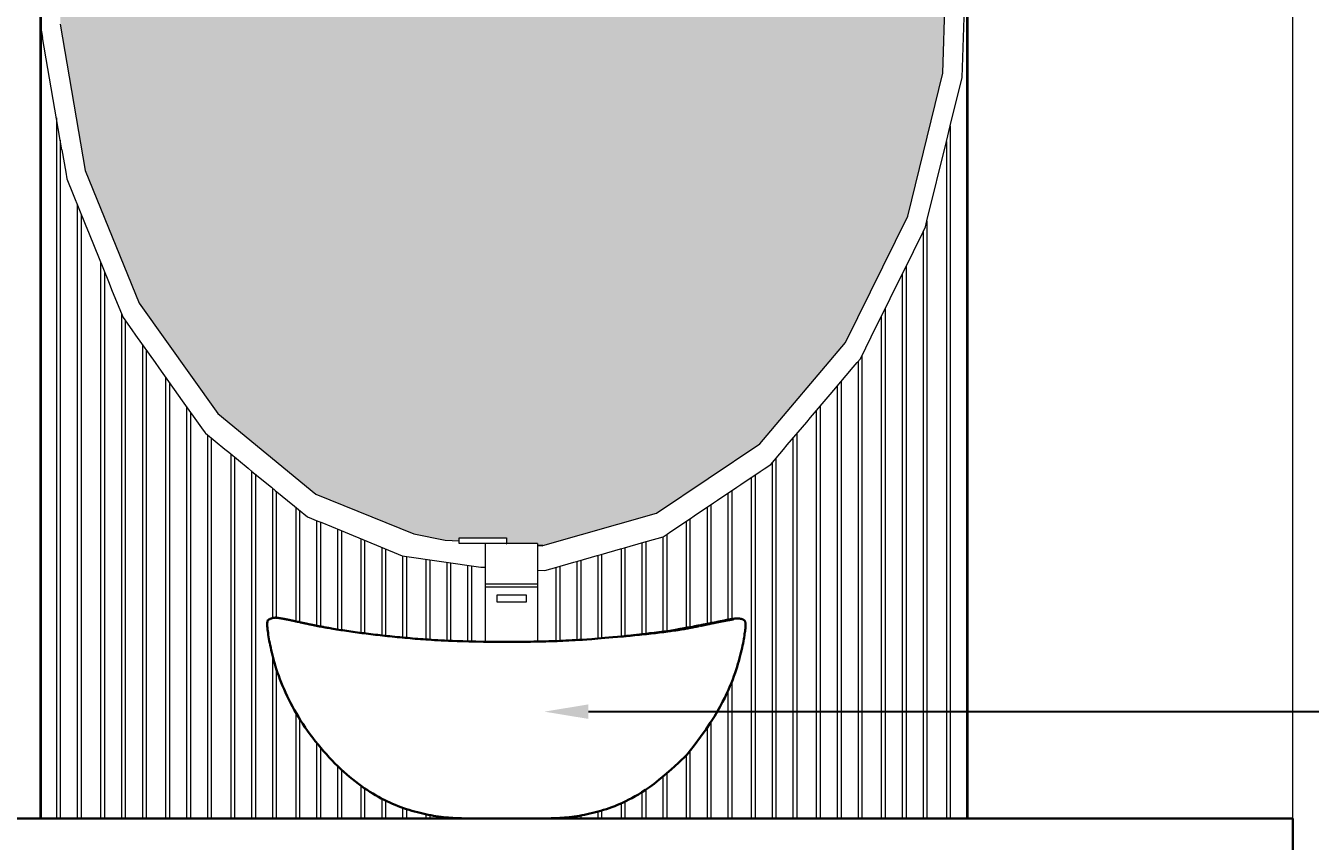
# Model space of a CAD drawing. Header units: inches. Extents: x 3324238 to 135265466, y -1036581 to 20094598.
# Drawn here: x 3355540.83 to 3355584.44, y -520122.58 to -520094.89 of the extents above; entities that cross this region are included whole.
import ezdxf
from ezdxf import colors
from ezdxf.entities.mleader import LeaderData, LeaderLine
from ezdxf.math import Vec2, Vec3

# ---------------------------------------------------------------- set-up
doc = ezdxf.new("R2010")
doc.units = ezdxf.units.IN
doc.header["$MEASUREMENT"] = 0
doc.header["$PDMODE"] = 3
for name, color, linetype, lineweight in [('dim05', 1, 'Continuous', 13), ('FURNITUER', 250, 'Continuous', 13), ('FURNITURE', 32, 'Continuous', 13), ('Labelling', 1, 'Continuous', 25)]:
    doc.layers.add(name, color=color, linetype=linetype, lineweight=lineweight)
doc.layers.add('str coll', color=6, linetype='Continuous')
doc.styles.get("Standard").update_dxf_attribs({"font": 'GOTHIC.TTF'})
doc.styles.add('The Thakors 3 inches', font='arial.ttf', dxfattribs={"height": 3})
doc.dimstyles.new('The Thakors 3 inches', dxfattribs={"dimtxt": 3, "dimasz": 1, "dimexe": 0.179993, "dimexo": 0.0625, "dimgap": 0.089996, "dimtad": 0, "dimzin": 0, "dimdsep": 46, "dimlunit": 4, "dimtxsty": 'The Thakors 3 inches', "dimblk": 'ARCHTICK', "dimcen": 0.089996, "dimclrd": 5, "dimclre": 5, "dimclrt": 1, "dimadec": 0, "dimazin": 0, "dimtfac": 0.799988, "dimtofl": 0, "dimtmove": 1, "dimatfit": 3, "dimfxl": 1, "dimtolj": 1, "dimtzin": 0, "dimlwd": 5, "dimlwe": 13, "dimarcsym": 0})

# ---------------------------------------------------------------- blocks, each defined once
blk = doc.blocks.new('_ArchTick')
at = {"color": 0, "linetype": 'ByBlock', "const_width": 0.15}
blk.add_lwpolyline([(-0.5, -0.5), (0.5, 0.5)], dxfattribs=at)
blk = doc.blocks.new('*D189')
at = {"layer": 'Defpoints', "color": 0, "lineweight": 30, "ltscale": 4, "transparency": 16777216}
for p in [(3355520.23, -520055.779), (3355557.141, -520055.779, 0), (3355556.815, -520121.8, 0)]:
    blk.add_point(p, dxfattribs=at)
at = {"layer": 'dim05', "color": 5, "lineweight": 13, "ltscale": 4, "transparency": 16777216}
for p, q in [((3355557.079, -520055.779), (3355520.05, -520055.779)), ((3355556.753, -520121.8), (3355520.05, -520121.8))]:
    blk.add_line(p, q, dxfattribs=at)
at = {"layer": 'dim05', "color": 152, "lineweight": 5, "ltscale": 4, "transparency": 16777216}
for p, q in [((3355520.23, -520055.779), (3355520.23, -520084.712)), ((3355520.23, -520121.8), (3355520.23, -520092.867))]:
    blk.add_line(p, q, dxfattribs=at)
for p, rotation in [((3355520.23, -520055.779), 90), ((3355520.23, -520121.8), 270)]:
    blk.add_blockref('_ArchTick', p, dxfattribs=dict(at, rotation=rotation))
at = {"layer": 'dim05', "color": 1, "lineweight": 5, "ltscale": 4, "transparency": 16777216, "insert": (3355520.23, -520088.79), "char_height": 3, "attachment_point": 5, "rotation": 90, "style": 'The Thakors 3 inches'}
blk.add_mtext('\\A1;5\'-6"', dxfattribs=at)

msp = doc.modelspace()

# ---------------------------------------------------------------- hatches: boundary and pattern name
at = {"layer": 'FURNITURE'}
h = msp.add_hatch(color=256, dxfattribs=at)
h.set_gradient(color1=(199, 200, 202), name='CYLINDER')
h.paths.add_polyline_path([(3355558.204, -520112.466), (3355558.204, -520112.525), (3355558.389, -520112.535), (3355562.244, -520111.432), (3355565.746, -520109.082), (3355568.656, -520105.644), (3355570.777, -520101.354), (3355571.962, -520096.503), (3355572.085, -520092.847), (3355572.085, -520091.145), (3355571.276, -520086.458), (3355569.451, -520081.948), (3355566.782, -520078.2), (3355563.45, -520075.47), (3355559.683, -520073.943), (3355555.738, -520073.723), (3355551.883, -520074.826), (3355548.381, -520077.177), (3355545.47, -520080.614), (3355543.35, -520084.905), (3355542.164, -520089.755), (3355542, -520094.664), (3355542, -520094.87), (3355542.85, -520099.801), (3355544.676, -520104.31), (3355547.345, -520108.058), (3355550.677, -520110.789), (3355554.004, -520112.137), (3355555.068, -520112.35), (3355555.542, -520112.377), (3355555.542, -520112.277), (3355557.149, -520112.277), (3355557.149, -520112.466)])

# ---------------------------------------------------------------- linework, layer by layer
for p, q in [((3355557.143, -520112.466, 0), (3355557.149, -520112.466, 0)), ((3355558.204, -520112.525, 0), (3355558.389, -520112.535, 0)), ((3355555.122, -520121.766, 0), (3355555.122, -520121.799, 0)), ((3355555.254, -520121.777, 0), (3355555.254, -520121.799, 0)), ((3355558.831, -520121.791, 0), (3355558.831, -520121.799, 0)), ((3355558.962, -520121.783, 0), (3355558.962, -520121.799, 0))]:
    msp.add_line(p, q)
at = {"layer": 'FURNITUER', "elevation": 0}
for points in [[(3355558.204, -520112.466), (3355555.542, -520112.466), (3355555.542, -520112.277), (3355557.149, -520112.277), (3355557.149, -520112.466)], [(3355556.434, -520115.803), (3355556.434, -520112.466)], [(3355558.204, -520112.466), (3355558.204, -520115.796)], [(3355558.204, -520113.851), (3355556.434, -520113.851)], [(3355558.204, -520113.945), (3355556.434, -520113.945)]]:
    msp.add_lwpolyline(points, dxfattribs=at)
msp.add_lwpolyline([(3355556.829, -520114.213), (3355557.817, -520114.213), (3355557.817, -520114.461), (3355556.829, -520114.461)], close=True, dxfattribs=at)
at = {"layer": 'FURNITURE'}
for p, q in [((3355541.332, -520070.352, 0), (3355541.332, -520121.799, 0)), ((3355572.794, -520070.352, 0), (3355572.794, -520121.799, 0)), ((3355571.962, -520096.503, 0), (3355572.133, -520091.422, 0)), ((3355572.617, -520096.651, 0), (3355572.794, -520091.347, 0)), ((3355541.397, -520092.978, 0), (3355541.332, -520094.911, 0)), ((3355541.332, -520094.911, 0), (3355541.397, -520095.287, 0)), ((3355541.994, -520094.836, 0), (3355542.85, -520099.801, 0)), ((3355542.056, -520099.105, 0), (3355541.397, -520095.287, 0)), ((3355570.777, -520101.354, 0), (3355571.962, -520096.503, 0)), ((3355572.217, -520098.287, 0), (3355572.617, -520096.651, 0)), ((3355541.868, -520098.016, 0), (3355541.868, -520121.799, 0)), ((3355572.085, -520098.826, 0), (3355572.217, -520098.287, 0)), ((3355572.217, -520098.287, 0), (3355572.217, -520121.799, 0)), ((3355542, -520098.779, 0), (3355542, -520121.799, 0)), ((3355571.426, -520101.52, 0), (3355572.085, -520098.826, 0)), ((3355572.085, -520098.826, 0), (3355572.085, -520121.799, 0)), ((3355542.056, -520099.105, 0), (3355542.187, -520099.867, 0)), ((3355542.85, -520099.801, 0), (3355544.676, -520104.31, 0)), ((3355542.187, -520099.867, 0), (3355542.226, -520100.094, 0)), ((3355542.226, -520100.094, 0), (3355542.846, -520101.624, 0)), ((3355542.578, -520100.961, 0), (3355542.578, -520121.799, 0)), ((3355542.709, -520101.286, 0), (3355542.709, -520121.799, 0)), ((3355568.656, -520105.644, 0), (3355570.777, -520101.354, 0)), ((3355571.379, -520101.715, 0), (3355571.426, -520101.52, 0)), ((3355571.426, -520101.52, 0), (3355571.426, -520121.799, 0)), ((3355542.846, -520101.624, 0), (3355542.978, -520101.95, 0)), ((3355542.978, -520101.95, 0), (3355543.636, -520103.577, 0)), ((3355570.636, -520103.218, 0), (3355571.295, -520101.885, 0)), ((3355571.295, -520101.885, 0), (3355571.379, -520101.715, 0)), ((3355571.295, -520101.885, 0), (3355571.295, -520121.799, 0)), ((3355543.368, -520102.913, 0), (3355543.368, -520121.799, 0)), ((3355543.499, -520103.238, 0), (3355543.499, -520121.799, 0)), ((3355570.505, -520103.484, 0), (3355570.636, -520103.218, 0)), ((3355570.717, -520103.054, 0), (3355570.717, -520121.799, 0)), ((3355543.636, -520103.577, 0), (3355543.768, -520103.902, 0)), ((3355569.846, -520104.817, 0), (3355570.505, -520103.484, 0)), ((3355570.585, -520103.32, 0), (3355570.585, -520121.799, 0)), ((3355543.768, -520103.902, 0), (3355544.132, -520104.801, 0)), ((3355544.676, -520104.31, 0), (3355547.345, -520108.058, 0)), ((3355570.008, -520104.489, 0), (3355570.008, -520121.799, 0)), ((3355544.077, -520104.666, 0), (3355544.077, -520121.799, 0)), ((3355544.132, -520104.801, 0), (3355544.426, -520105.215, 0)), ((3355544.209, -520104.909, 0), (3355544.209, -520121.799, 0)), ((3355569.714, -520105.083, 0), (3355569.846, -520104.817, 0)), ((3355569.876, -520104.756, 0), (3355569.876, -520121.799, 0)), ((3355544.426, -520105.215, 0), (3355544.558, -520105.4, 0)), ((3355544.558, -520105.4, 0), (3355545.217, -520106.325, 0)), ((3355569.165, -520106.194, 0), (3355569.714, -520105.083, 0)), ((3355544.787, -520105.721, 0), (3355544.787, -520121.799, 0)), ((3355544.918, -520105.905, 0), (3355544.918, -520121.799, 0)), ((3355565.746, -520109.082, 0), (3355568.656, -520105.644, 0)), ((3355545.217, -520106.325, 0), (3355545.348, -520106.509, 0)), ((3355568.924, -520106.479, 0), (3355569.056, -520106.323, 0)), ((3355569.056, -520106.323, 0), (3355569.165, -520106.194, 0)), ((3355569.086, -520106.288, 0), (3355569.086, -520121.799, 0)), ((3355569.217, -520106.088, 0), (3355569.217, -520121.799, 0)), ((3355545.348, -520106.509, 0), (3355546.007, -520107.434, 0)), ((3355568.265, -520107.257, 0), (3355568.924, -520106.479, 0)), ((3355545.577, -520106.83, 0), (3355545.577, -520121.799, 0)), ((3355545.708, -520107.015, 0), (3355545.708, -520121.799, 0)), ((3355568.376, -520107.126, 0), (3355568.376, -520121.799, 0)), ((3355568.508, -520106.97, 0), (3355568.508, -520121.799, 0)), ((3355546.007, -520107.434, 0), (3355546.139, -520107.619, 0)), ((3355546.139, -520107.619, 0), (3355546.797, -520108.544, 0)), ((3355567.475, -520108.19, 0), (3355568.134, -520107.412, 0)), ((3355568.134, -520107.412, 0), (3355568.265, -520107.257, 0)), ((3355546.286, -520107.826, 0), (3355546.286, -520121.799, 0)), ((3355546.418, -520108.011, 0), (3355546.418, -520121.799, 0)), ((3355547.345, -520108.058, 0), (3355550.677, -520110.789, 0)), ((3355567.667, -520107.963, 0), (3355567.667, -520121.799, 0)), ((3355567.799, -520107.808, 0), (3355567.799, -520121.799, 0)), ((3355566.685, -520109.123, 0), (3355567.343, -520108.346, 0)), ((3355567.343, -520108.346, 0), (3355567.475, -520108.19, 0)), ((3355546.797, -520108.544, 0), (3355546.918, -520108.714, 0)), ((3355546.918, -520108.714, 0), (3355546.929, -520108.722, 0)), ((3355546.929, -520108.722, 0), (3355547.588, -520109.262, 0)), ((3355546.996, -520108.777, 0), (3355546.996, -520121.799, 0)), ((3355547.127, -520108.885, 0), (3355547.127, -520121.799, 0)), ((3355566.877, -520108.897, 0), (3355566.877, -520121.799, 0)), ((3355567.008, -520108.741, 0), (3355567.008, -520121.799, 0)), ((3355547.588, -520109.262, 0), (3355547.719, -520109.37, 0)), ((3355547.719, -520109.37, 0), (3355548.378, -520109.91, 0)), ((3355562.244, -520111.432, 0), (3355565.746, -520109.082, 0)), ((3355566.127, -520109.782, 0), (3355566.553, -520109.279, 0)), ((3355566.553, -520109.279, 0), (3355566.685, -520109.123, 0)), ((3355547.786, -520109.425, 0), (3355547.786, -520121.799, 0)), ((3355547.917, -520109.532, 0), (3355547.917, -520121.799, 0)), ((3355565.895, -520109.938, 0), (3355566.127, -520109.782, 0)), ((3355566.167, -520109.735, 0), (3355566.167, -520121.799, 0)), ((3355566.299, -520109.579, 0), (3355566.299, -520121.799, 0)), ((3355548.378, -520109.91, 0), (3355548.509, -520110.018, 0)), ((3355548.495, -520110.006, 0), (3355548.495, -520121.799, 0)), ((3355548.509, -520110.018, 0), (3355549.168, -520110.557, 0)), ((3355548.627, -520110.114, 0), (3355548.627, -520121.799, 0)), ((3355565.104, -520110.468, 0), (3355565.763, -520110.026, 0)), ((3355565.458, -520110.231, 0), (3355565.458, -520121.799, 0)), ((3355565.59, -520110.143, 0), (3355565.59, -520121.799, 0)), ((3355565.763, -520110.026, 0), (3355565.895, -520109.938, 0)), ((3355549.168, -520110.557, 0), (3355549.3, -520110.665, 0)), ((3355549.205, -520110.587, 0), (3355549.205, -520114.997, 0)), ((3355549.3, -520110.665, 0), (3355549.958, -520111.205, 0)), ((3355549.336, -520110.695, 0), (3355549.336, -520114.987, 0)), ((3355564.314, -520110.999, 0), (3355564.973, -520110.557, 0)), ((3355564.799, -520110.673, 0), (3355564.799, -520115.052, 0)), ((3355564.973, -520110.557, 0), (3355565.104, -520110.468, 0)), ((3355550.677, -520110.789, 0), (3355554.004, -520112.137, 0)), ((3355563.524, -520111.529, 0), (3355564.182, -520111.087, 0)), ((3355564.182, -520111.087, 0), (3355564.314, -520110.999, 0)), ((3355564.668, -520110.762, 0), (3355564.668, -520115.075, 0)), ((3355549.958, -520111.205, 0), (3355550.09, -520111.313, 0)), ((3355549.995, -520111.235, 0), (3355549.995, -520115.108, 0)), ((3355550.09, -520111.313, 0), (3355550.396, -520111.564, 0)), ((3355550.126, -520111.343, 0), (3355550.126, -520115.137, 0)), ((3355550.396, -520111.564, 0), (3355550.749, -520111.707, 0)), ((3355558.389, -520112.535, 0), (3355562.244, -520111.432, 0)), ((3355563.392, -520111.617, 0), (3355563.524, -520111.529, 0)), ((3355563.958, -520111.238, 0), (3355563.958, -520115.216, 0)), ((3355564.09, -520111.149, 0), (3355564.09, -520115.188, 0)), ((3355550.704, -520111.689, 0), (3355550.704, -520115.259, 0)), ((3355550.749, -520111.707, 0), (3355550.88, -520111.76, 0)), ((3355550.836, -520111.742, 0), (3355550.836, -520115.285, 0)), ((3355550.88, -520111.76, 0), (3355551.539, -520112.027, 0)), ((3355551.414, -520111.976, 0), (3355551.414, -520115.386, 0)), ((3355562.734, -520112.06, 0), (3355563.392, -520111.617, 0)), ((3355563.249, -520111.714, 0), (3355563.249, -520115.358, 0)), ((3355563.38, -520111.625, 0), (3355563.38, -520115.333, 0)), ((3355551.539, -520112.027, 0), (3355551.67, -520112.08, 0)), ((3355551.545, -520112.03, 0), (3355551.545, -520115.407, 0)), ((3355551.67, -520112.08, 0), (3355553.613, -520112.887, 0)), ((3355552.204, -520112.302, 0), (3355552.204, -520115.501, 0)), ((3355552.335, -520112.357, 0), (3355552.335, -520115.518, 0)), ((3355554.004, -520112.137, 0), (3355555.068, -520112.35, 0)), ((3355555.068, -520112.35, 0), (3355555.542, -520112.377, 0)), ((3355561.153, -520112.613, 0), (3355561.812, -520112.424, 0)), ((3355561.749, -520112.442, 0), (3355561.749, -520115.556, 0)), ((3355561.812, -520112.424, 0), (3355561.943, -520112.387, 0)), ((3355561.881, -520112.405, 0), (3355561.881, -520115.542, 0)), ((3355561.943, -520112.387, 0), (3355562.471, -520112.236, 0)), ((3355562.459, -520112.239, 0), (3355562.459, -520115.477, 0)), ((3355562.471, -520112.236, 0), (3355562.602, -520112.148, 0)), ((3355562.59, -520112.156, 0), (3355562.59, -520115.46, 0)), ((3355562.602, -520112.148, 0), (3355562.734, -520112.06, 0)), ((3355552.913, -520112.597, 0), (3355552.913, -520115.587, 0)), ((3355553.045, -520112.651, 0), (3355553.045, -520115.602, 0)), ((3355553.613, -520112.887, 0), (3355556.28, -520113.267, 0)), ((3355553.623, -520112.889, 0), (3355553.623, -520115.66, 0)), ((3355559.573, -520113.065, 0), (3355560.231, -520112.877, 0)), ((3355560.231, -520112.877, 0), (3355560.363, -520112.839, 0)), ((3355560.25, -520112.871, 0), (3355560.25, -520115.695, 0)), ((3355560.363, -520112.839, 0), (3355561.022, -520112.65, 0)), ((3355560.381, -520112.834, 0), (3355560.381, -520115.684, 0)), ((3355561.022, -520112.65, 0), (3355561.153, -520112.613, 0)), ((3355561.04, -520112.645, 0), (3355561.04, -520115.626, 0)), ((3355561.171, -520112.608, 0), (3355561.171, -520115.614, 0)), ((3355553.754, -520112.907, 0), (3355553.754, -520115.672, 0)), ((3355554.413, -520113.001, 0), (3355554.413, -520115.724, 0)), ((3355554.544, -520113.02, 0), (3355554.544, -520115.733, 0)), ((3355555.122, -520113.102, 0), (3355555.122, -520115.764, 0)), ((3355555.254, -520113.121, 0), (3355555.254, -520115.77, 0)), ((3355555.832, -520113.203, 0), (3355555.832, -520115.79, 0)), ((3355555.963, -520113.221, 0), (3355555.963, -520115.793, 0)), ((3355556.28, -520113.267, 0), (3355556.412, -520113.274, 0)), ((3355556.412, -520113.274, 0), (3355556.434, -520113.275, 0)), ((3355558.447, -520113.387, 0), (3355558.651, -520113.329, 0)), ((3355558.651, -520113.329, 0), (3355558.782, -520113.291, 0)), ((3355558.782, -520113.291, 0), (3355559.441, -520113.103, 0)), ((3355558.831, -520113.277, 0), (3355558.831, -520115.779, 0)), ((3355558.962, -520113.24, 0), (3355558.962, -520115.774, 0)), ((3355559.441, -520113.103, 0), (3355559.573, -520113.065, 0)), ((3355559.54, -520113.074, 0), (3355559.54, -520115.745, 0)), ((3355559.672, -520113.037, 0), (3355559.672, -520115.737, 0)), ((3355558.204, -520113.374, 0), (3355558.447, -520113.387, 0)), ((3355549.205, -520116.261, 0), (3355549.205, -520121.799, 0)), ((3355549.336, -520116.719, 0), (3355549.336, -520121.799, 0)), ((3355564.799, -520117.165, 0), (3355564.799, -520121.799, 0)), ((3355564.668, -520117.473, 0), (3355564.668, -520121.799, 0)), ((3355549.995, -520118.2, 0), (3355549.995, -520121.799, 0)), ((3355550.126, -520118.42, 0), (3355550.126, -520121.799, 0)), ((3355564.09, -520118.528, 0), (3355564.09, -520121.799, 0)), ((3355563.958, -520118.724, 0), (3355563.958, -520121.799, 0)), ((3355550.704, -520119.234, 0), (3355550.704, -520121.799, 0)), ((3355550.836, -520119.394, 0), (3355550.836, -520121.799, 0)), ((3355563.249, -520119.667, 0), (3355563.249, -520121.799, 0)), ((3355563.38, -520119.505, 0), (3355563.38, -520121.799, 0)), ((3355551.414, -520120.016, 0), (3355551.414, -520121.799, 0)), ((3355551.545, -520120.141, 0), (3355551.545, -520121.799, 0)), ((3355562.59, -520120.273, 0), (3355562.59, -520121.799, 0)), ((3355552.204, -520120.686, 0), (3355552.204, -520121.799, 0)), ((3355562.459, -520120.386, 0), (3355562.459, -520121.799, 0)), ((3355552.335, -520120.778, 0), (3355552.335, -520121.799, 0)), ((3355552.913, -520121.126, 0), (3355552.913, -520121.799, 0)), ((3355561.749, -520120.908, 0), (3355561.749, -520121.799, 0)), ((3355561.881, -520120.823, 0), (3355561.881, -520121.799, 0)), ((3355553.045, -520121.193, 0), (3355553.045, -520121.799, 0)), ((3355553.623, -520121.436, 0), (3355553.623, -520121.799, 0)), ((3355553.754, -520121.481, 0), (3355553.754, -520121.799, 0)), ((3355560.25, -520121.569, 0), (3355560.25, -520121.799, 0)), ((3355560.381, -520121.531, 0), (3355560.381, -520121.799, 0)), ((3355561.04, -520121.289, 0), (3355561.04, -520121.799, 0)), ((3355561.171, -520121.229, 0), (3355561.171, -520121.799, 0)), ((3355572.794, -520121.799, 0), (3355541.332, -520121.799, 0)), ((3355554.413, -520121.658, 0), (3355554.413, -520121.799, 0)), ((3355554.544, -520121.684, 0), (3355554.544, -520121.799, 0)), ((3355559.54, -520121.72, 0), (3355559.54, -520121.799, 0)), ((3355559.672, -520121.698, 0), (3355559.672, -520121.799, 0))]:
    msp.add_line(p, q, dxfattribs=at)
at = {"layer": 'FURNITURE', "lineweight": 35}
for p, q in [((3355541.332, -520070.352, 0), (3355541.332, -520121.799, 0)), ((3355572.794, -520070.352, 0), (3355572.794, -520121.799, 0))]:
    msp.add_line(p, q, dxfattribs=at)
at = {"layer": 'FURNITURE', "lineweight": 30}
for p, q in [((3355529.848, -520121.799, 0), (3355583.844, -520121.801, 0)), ((3355583.844, -520121.801, 0), (3355583.843, -520143.801, 0))]:
    msp.add_line(p, q, dxfattribs=at)
for points in [[(3355556.176, -520121.8), (3355556.156, -520121.8), (3355556.141, -520121.8), (3355556.129, -520121.8), (3355556.121, -520121.8), (3355556.114, -520121.8), (3355556.11, -520121.8), (3355556.106, -520121.8), (3355556.103, -520121.8), (3355556.1, -520121.8), (3355556.096, -520121.8), (3355556.091, -520121.8), (3355556.087, -520121.8), (3355556.081, -520121.8), (3355556.076, -520121.8), (3355556.07, -520121.8), (3355556.063, -520121.8), (3355556.056, -520121.8), (3355556.049, -520121.8), (3355556.042, -520121.8), (3355556.035, -520121.8), (3355556.028, -520121.8), (3355556.022, -520121.8), (3355556.016, -520121.8), (3355556.01, -520121.8), (3355556.006, -520121.8), (3355556.002, -520121.8), (3355555.999, -520121.8), (3355555.996, -520121.8), (3355555.994, -520121.8), (3355555.992, -520121.8), (3355555.991, -520121.8), (3355555.99, -520121.8), (3355555.989, -520121.8), (3355555.988, -520121.8), (3355555.987, -520121.8), (3355555.987, -520121.8), (3355555.986, -520121.8), (3355555.985, -520121.8), (3355555.985, -520121.8), (3355555.984, -520121.8), (3355555.984, -520121.8), (3355555.983, -520121.8), (3355555.983, -520121.8), (3355555.982, -520121.8), (3355555.982, -520121.8), (3355555.981, -520121.8), (3355555.981, -520121.8), (3355555.98, -520121.8), (3355555.98, -520121.8), (3355555.979, -520121.8), (3355555.976, -520121.8), (3355555.97, -520121.8), (3355555.96, -520121.8), (3355555.946, -520121.8), (3355555.927, -520121.8), (3355555.901, -520121.8), (3355555.868, -520121.8), (3355555.828, -520121.8), (3355555.782, -520121.8), (3355555.73, -520121.799), (3355555.673, -520121.798), (3355555.612, -520121.796), (3355555.547, -520121.794), (3355555.478, -520121.791), (3355555.406, -520121.788), (3355555.332, -520121.783), (3355555.255, -520121.778), (3355555.176, -520121.771), (3355555.095, -520121.763), (3355555.012, -520121.755), (3355554.928, -520121.745), (3355554.842, -520121.733), (3355554.756, -520121.721), (3355554.668, -520121.706), (3355554.579, -520121.691), (3355554.489, -520121.674), (3355554.399, -520121.655), (3355554.308, -520121.635), (3355554.216, -520121.614), (3355554.124, -520121.59), (3355554.031, -520121.565), (3355553.938, -520121.539), (3355553.845, -520121.51), (3355553.751, -520121.48), (3355553.657, -520121.448), (3355553.563, -520121.414), (3355553.469, -520121.378), (3355553.374, -520121.341), (3355553.279, -520121.301), (3355553.185, -520121.259), (3355553.09, -520121.215), (3355552.994, -520121.168), (3355552.899, -520121.119), (3355552.803, -520121.067), (3355552.707, -520121.013), (3355552.61, -520120.956), (3355552.514, -520120.896), (3355552.416, -520120.833), (3355552.319, -520120.767), (3355552.221, -520120.698), (3355552.123, -520120.626), (3355552.024, -520120.551), (3355551.925, -520120.472), (3355551.826, -520120.39), (3355551.726, -520120.304), (3355551.626, -520120.215), (3355551.526, -520120.123), (3355551.426, -520120.028), (3355551.327, -520119.93), (3355551.229, -520119.83), (3355551.131, -520119.727), (3355551.034, -520119.621), (3355550.938, -520119.513), (3355550.844, -520119.404), (3355550.751, -520119.292), (3355550.66, -520119.179), (3355550.571, -520119.064), (3355550.484, -520118.948), (3355550.399, -520118.831), (3355550.317, -520118.713), (3355550.237, -520118.594), (3355550.161, -520118.475), (3355550.087, -520118.356), (3355550.016, -520118.237), (3355549.947, -520118.117), (3355549.882, -520117.998), (3355549.819, -520117.879), (3355549.759, -520117.761), (3355549.702, -520117.644), (3355549.648, -520117.527), (3355549.597, -520117.412), (3355549.549, -520117.297), (3355549.503, -520117.184), (3355549.46, -520117.073), (3355549.419, -520116.964), (3355549.381, -520116.856), (3355549.346, -520116.751), (3355549.313, -520116.647), (3355549.283, -520116.547), (3355549.255, -520116.448), (3355549.229, -520116.353), (3355549.205, -520116.261), (3355549.183, -520116.171), (3355549.162, -520116.085), (3355549.144, -520116.002), (3355549.127, -520115.923), (3355549.112, -520115.847), (3355549.098, -520115.773), (3355549.086, -520115.703), (3355549.074, -520115.635), (3355549.063, -520115.569), (3355549.054, -520115.505), (3355549.045, -520115.444), (3355549.037, -520115.384), (3355549.031, -520115.326), (3355549.028, -520115.271), (3355549.026, -520115.218), (3355549.028, -520115.167), (3355549.034, -520115.118), (3355549.043, -520115.071)], [(3355549.043, -520115.071), (3355549.079, -520115.049), (3355549.112, -520115.032), (3355549.142, -520115.018), (3355549.169, -520115.008), (3355549.193, -520115), (3355549.215, -520114.995), (3355549.234, -520114.991), (3355549.25, -520114.989), (3355549.264, -520114.987), (3355549.276, -520114.986), (3355549.286, -520114.985), (3355549.295, -520114.984), (3355549.303, -520114.984), (3355549.311, -520114.985), (3355549.319, -520114.985), (3355549.328, -520114.986), (3355549.338, -520114.987), (3355549.349, -520114.988), (3355549.361, -520114.99), (3355549.373, -520114.991), (3355549.386, -520114.993), (3355549.399, -520114.994), (3355549.412, -520114.996), (3355549.426, -520114.998), (3355549.438, -520115), (3355549.451, -520115.002), (3355549.463, -520115.004), (3355549.475, -520115.006), (3355549.487, -520115.008), (3355549.499, -520115.01), (3355549.511, -520115.012), (3355549.523, -520115.014), (3355549.534, -520115.016), (3355549.546, -520115.018), (3355549.557, -520115.02), (3355549.567, -520115.022), (3355549.577, -520115.024), (3355549.586, -520115.026), (3355549.594, -520115.027), (3355549.601, -520115.028), (3355549.607, -520115.029), (3355549.611, -520115.03), (3355549.614, -520115.031), (3355549.616, -520115.031), (3355549.618, -520115.031), (3355549.619, -520115.032), (3355549.62, -520115.032), (3355549.621, -520115.032), (3355549.621, -520115.032), (3355549.622, -520115.032), (3355549.623, -520115.032), (3355549.624, -520115.032), (3355549.625, -520115.033), (3355549.626, -520115.033), (3355549.627, -520115.033), (3355549.628, -520115.033), (3355549.628, -520115.033), (3355549.629, -520115.033), (3355549.63, -520115.034), (3355549.631, -520115.034), (3355549.633, -520115.034), (3355549.635, -520115.034), (3355549.637, -520115.035), (3355549.64, -520115.035), (3355549.644, -520115.036), (3355549.648, -520115.037), (3355549.652, -520115.038), (3355549.657, -520115.039), (3355549.663, -520115.04), (3355549.668, -520115.041), (3355549.674, -520115.042), (3355549.68, -520115.043), (3355549.686, -520115.044), (3355549.692, -520115.045), (3355549.697, -520115.046), (3355549.703, -520115.047), (3355549.708, -520115.048), (3355549.713, -520115.049), (3355549.718, -520115.05), (3355549.722, -520115.051), (3355549.726, -520115.052), (3355549.729, -520115.052), (3355549.733, -520115.053), (3355549.737, -520115.054), (3355549.742, -520115.055), (3355549.748, -520115.056), (3355549.755, -520115.057), (3355549.763, -520115.059), (3355549.773, -520115.061), (3355549.784, -520115.063), (3355549.796, -520115.066), (3355549.809, -520115.069), (3355549.821, -520115.071), (3355549.834, -520115.074), (3355549.845, -520115.077), (3355549.856, -520115.079), (3355549.865, -520115.081), (3355549.874, -520115.083), (3355549.884, -520115.086), (3355549.897, -520115.088), (3355549.913, -520115.092), (3355549.935, -520115.096), (3355549.964, -520115.102), (3355550.001, -520115.11)], [(3355563.271, -520119.645), (3355563.526, -520119.319), (3355563.742, -520119.03), (3355563.925, -520118.774), (3355564.078, -520118.547), (3355564.207, -520118.345), (3355564.315, -520118.163), (3355564.407, -520117.998), (3355564.487, -520117.846), (3355564.559, -520117.702), (3355564.625, -520117.566), (3355564.684, -520117.437), (3355564.738, -520117.313), (3355564.788, -520117.195), (3355564.832, -520117.081), (3355564.874, -520116.971), (3355564.911, -520116.863), (3355564.947, -520116.758), (3355564.98, -520116.655), (3355565.01, -520116.554), (3355565.038, -520116.456), (3355565.064, -520116.361), (3355565.088, -520116.269), (3355565.11, -520116.18), (3355565.13, -520116.094), (3355565.149, -520116.011), (3355565.165, -520115.932), (3355565.181, -520115.857), (3355565.194, -520115.785), (3355565.207, -520115.718), (3355565.218, -520115.654), (3355565.227, -520115.594), (3355565.236, -520115.539), (3355565.244, -520115.487), (3355565.251, -520115.44), (3355565.256, -520115.396), (3355565.261, -520115.357), (3355565.265, -520115.32), (3355565.267, -520115.288), (3355565.269, -520115.258), (3355565.27, -520115.231), (3355565.269, -520115.206), (3355565.268, -520115.185), (3355565.266, -520115.165), (3355565.262, -520115.148), (3355565.258, -520115.132), (3355565.252, -520115.118), (3355565.246, -520115.106), (3355565.238, -520115.094), (3355565.23, -520115.084), (3355565.22, -520115.074), (3355565.209, -520115.066), (3355565.198, -520115.058), (3355565.186, -520115.051), (3355565.173, -520115.045), (3355565.159, -520115.039), (3355565.145, -520115.034), (3355565.13, -520115.029), (3355565.115, -520115.025), (3355565.1, -520115.022), (3355565.085, -520115.019), (3355565.071, -520115.017), (3355565.058, -520115.015), (3355565.047, -520115.013), (3355565.037, -520115.012), (3355565.03, -520115.011), (3355565.024, -520115.01), (3355565.02, -520115.009), (3355565.017, -520115.009), (3355565.015, -520115.009), (3355565.013, -520115.009), (3355565.012, -520115.009), (3355565.011, -520115.009), (3355565.01, -520115.009), (3355565.008, -520115.009), (3355565.006, -520115.008), (3355565.004, -520115.008), (3355565.002, -520115.008), (3355565, -520115.008), (3355564.998, -520115.008), (3355564.996, -520115.008), (3355564.994, -520115.008), (3355564.991, -520115.008), (3355564.989, -520115.008), (3355564.986, -520115.008), (3355564.983, -520115.008), (3355564.979, -520115.008), (3355564.975, -520115.008), (3355564.971, -520115.008), (3355564.966, -520115.009), (3355564.96, -520115.009), (3355564.954, -520115.01), (3355564.948, -520115.011), (3355564.942, -520115.012), (3355564.935, -520115.012), (3355564.928, -520115.013), (3355564.921, -520115.014), (3355564.914, -520115.015), (3355564.907, -520115.016), (3355564.901, -520115.017), (3355564.894, -520115.018), (3355564.888, -520115.018), (3355564.883, -520115.019), (3355564.879, -520115.02), (3355564.875, -520115.02), (3355564.871, -520115.021), (3355564.869, -520115.021), (3355564.867, -520115.021), (3355564.866, -520115.021), (3355564.865, -520115.021), (3355564.864, -520115.021), (3355564.863, -520115.021), (3355564.862, -520115.022), (3355564.861, -520115.022), (3355564.86, -520115.022), (3355564.859, -520115.022), (3355564.857, -520115.022), (3355564.855, -520115.023), (3355564.852, -520115.023), (3355564.849, -520115.024), (3355564.845, -520115.024), (3355564.841, -520115.025), (3355564.836, -520115.026), (3355564.83, -520115.027), (3355564.824, -520115.027), (3355564.818, -520115.028), (3355564.811, -520115.029), (3355564.804, -520115.03), (3355564.797, -520115.032), (3355564.789, -520115.033), (3355564.781, -520115.034), (3355564.772, -520115.035), (3355564.761, -520115.037), (3355564.749, -520115.039), (3355564.734, -520115.042), (3355564.717, -520115.045), (3355564.697, -520115.049), (3355564.672, -520115.054), (3355564.627, -520115.064), (3355564.546, -520115.08), (3355564.414, -520115.108), (3355564.215, -520115.149), (3355563.932, -520115.208), (3355563.55, -520115.288), (3355563.052, -520115.391)], [(3355563.733, -520115.264), (3355563.749, -520115.261), (3355563.766, -520115.257), (3355563.783, -520115.253), (3355563.802, -520115.249), (3355563.82, -520115.246), (3355563.838, -520115.242), (3355563.856, -520115.238), (3355563.872, -520115.234), (3355563.887, -520115.231), (3355563.901, -520115.228), (3355563.914, -520115.225), (3355563.927, -520115.223), (3355563.94, -520115.22), (3355563.953, -520115.217), (3355563.966, -520115.214), (3355563.981, -520115.211), (3355563.997, -520115.208), (3355564.014, -520115.204), (3355564.032, -520115.2), (3355564.05, -520115.196), (3355564.07, -520115.192), (3355564.089, -520115.188), (3355564.11, -520115.184), (3355564.13, -520115.179), (3355564.15, -520115.175), (3355564.17, -520115.171), (3355564.19, -520115.167), (3355564.209, -520115.163), (3355564.227, -520115.159), (3355564.244, -520115.155), (3355564.26, -520115.152), (3355564.275, -520115.149), (3355564.289, -520115.146), (3355564.301, -520115.144), (3355564.311, -520115.141), (3355564.321, -520115.139), (3355564.33, -520115.138), (3355564.338, -520115.136), (3355564.346, -520115.134), (3355564.354, -520115.133), (3355564.361, -520115.131), (3355564.369, -520115.13), (3355564.376, -520115.129), (3355564.383, -520115.127), (3355564.389, -520115.126), (3355564.395, -520115.125), (3355564.4, -520115.124), (3355564.404, -520115.123), (3355564.407, -520115.122), (3355564.41, -520115.122), (3355564.413, -520115.121), (3355564.416, -520115.121), (3355564.42, -520115.12), (3355564.425, -520115.119), (3355564.43, -520115.118), (3355564.438, -520115.117), (3355564.447, -520115.115), (3355564.458, -520115.113), (3355564.47, -520115.111), (3355564.484, -520115.108), (3355564.499, -520115.106), (3355564.514, -520115.103), (3355564.53, -520115.1), (3355564.547, -520115.097), (3355564.563, -520115.094), (3355564.579, -520115.091), (3355564.595, -520115.088), (3355564.611, -520115.085), (3355564.626, -520115.083), (3355564.641, -520115.08), (3355564.656, -520115.077), (3355564.67, -520115.075), (3355564.683, -520115.072), (3355564.696, -520115.07), (3355564.708, -520115.068), (3355564.719, -520115.066), (3355564.729, -520115.065), (3355564.737, -520115.063), (3355564.745, -520115.062), (3355564.752, -520115.061), (3355564.757, -520115.06), (3355564.761, -520115.059), (3355564.764, -520115.059), (3355564.767, -520115.058), (3355564.769, -520115.058), (3355564.77, -520115.058), (3355564.772, -520115.057), (3355564.774, -520115.057), (3355564.776, -520115.056), (3355564.779, -520115.056), (3355564.785, -520115.055), (3355564.792, -520115.053), (3355564.803, -520115.052), (3355564.818, -520115.049), (3355564.838, -520115.046), (3355564.863, -520115.042)], [(3355550.001, -520115.11), (3355550.055, -520115.122), (3355550.098, -520115.131), (3355550.131, -520115.139), (3355550.156, -520115.144), (3355550.174, -520115.148), (3355550.187, -520115.151), (3355550.196, -520115.154), (3355550.204, -520115.156), (3355550.211, -520115.157), (3355550.218, -520115.159), (3355550.224, -520115.16), (3355550.23, -520115.162), (3355550.236, -520115.163), (3355550.242, -520115.164), (3355550.248, -520115.165), (3355550.253, -520115.166), (3355550.258, -520115.167), (3355550.263, -520115.168), (3355550.268, -520115.169), (3355550.272, -520115.17), (3355550.277, -520115.171), (3355550.281, -520115.172), (3355550.286, -520115.173), (3355550.29, -520115.174), (3355550.294, -520115.175), (3355550.299, -520115.176), (3355550.304, -520115.177), (3355550.309, -520115.178), (3355550.314, -520115.179), (3355550.32, -520115.18), (3355550.326, -520115.182), (3355550.333, -520115.183), (3355550.341, -520115.185), (3355550.349, -520115.186), (3355550.358, -520115.188), (3355550.367, -520115.19), (3355550.377, -520115.192), (3355550.387, -520115.195), (3355550.398, -520115.197), (3355550.409, -520115.199), (3355550.42, -520115.202), (3355550.432, -520115.204), (3355550.444, -520115.207), (3355550.456, -520115.209), (3355550.468, -520115.212), (3355550.481, -520115.214), (3355550.493, -520115.217), (3355550.505, -520115.22), (3355550.518, -520115.222), (3355550.53, -520115.225), (3355550.543, -520115.228), (3355550.557, -520115.23), (3355550.572, -520115.233), (3355550.588, -520115.237), (3355550.606, -520115.24), (3355550.625, -520115.244), (3355550.647, -520115.248), (3355550.67, -520115.253), (3355550.695, -520115.258), (3355550.721, -520115.263), (3355550.748, -520115.268), (3355550.776, -520115.273), (3355550.805, -520115.279), (3355550.833, -520115.284), (3355550.862, -520115.29), (3355550.892, -520115.295), (3355550.922, -520115.301), (3355550.954, -520115.307), (3355550.989, -520115.313), (3355551.026, -520115.32), (3355551.067, -520115.327), (3355551.111, -520115.335), (3355551.16, -520115.344), (3355551.213, -520115.353), (3355551.27, -520115.362), (3355551.33, -520115.372), (3355551.392, -520115.383), (3355551.457, -520115.393), (3355551.523, -520115.404), (3355551.591, -520115.414), (3355551.66, -520115.425), (3355551.729, -520115.435), (3355551.799, -520115.445), (3355551.871, -520115.456), (3355551.942, -520115.466), (3355552.015, -520115.476), (3355552.088, -520115.486), (3355552.163, -520115.496), (3355552.237, -520115.506), (3355552.313, -520115.515), (3355552.389, -520115.525), (3355552.466, -520115.535), (3355552.544, -520115.544), (3355552.623, -520115.554), (3355552.702, -520115.563), (3355552.782, -520115.572), (3355552.862, -520115.582), (3355552.943, -520115.591), (3355553.025, -520115.6), (3355553.108, -520115.609), (3355553.191, -520115.618), (3355553.274, -520115.626), (3355553.358, -520115.635), (3355553.443, -520115.643), (3355553.528, -520115.652), (3355553.614, -520115.66), (3355553.701, -520115.668), (3355553.787, -520115.675), (3355553.875, -520115.683), (3355553.963, -520115.69), (3355554.051, -520115.698), (3355554.14, -520115.705), (3355554.229, -520115.711), (3355554.32, -520115.718), (3355554.412, -520115.724), (3355554.508, -520115.731), (3355554.606, -520115.737), (3355554.708, -520115.743), (3355554.816, -520115.749), (3355554.928, -520115.755), (3355555.048, -520115.761), (3355555.177, -520115.767), (3355555.32, -520115.773), (3355555.481, -520115.779), (3355555.663, -520115.785), (3355555.87, -520115.791), (3355556.106, -520115.797), (3355556.375, -520115.803)], [(3355562.71, -520115.427), (3355562.508, -520115.454), (3355562.327, -520115.478), (3355562.166, -520115.498), (3355562.022, -520115.516), (3355561.892, -520115.532), (3355561.774, -520115.546), (3355561.665, -520115.558), (3355561.563, -520115.57), (3355561.466, -520115.58), (3355561.375, -520115.59), (3355561.292, -520115.599), (3355561.22, -520115.607), (3355561.16, -520115.614), (3355561.115, -520115.619), (3355561.086, -520115.622), (3355561.076, -520115.623), (3355561.086, -520115.622), (3355561.114, -520115.62), (3355561.158, -520115.616), (3355561.214, -520115.61), (3355561.28, -520115.603), (3355561.353, -520115.596), (3355561.431, -520115.588), (3355561.511, -520115.58), (3355561.591, -520115.572), (3355561.67, -520115.564), (3355561.748, -520115.556), (3355561.826, -520115.548), (3355561.903, -520115.54), (3355561.98, -520115.532), (3355562.055, -520115.524), (3355562.13, -520115.515), (3355562.204, -520115.507), (3355562.278, -520115.499), (3355562.35, -520115.49), (3355562.422, -520115.481), (3355562.493, -520115.472), (3355562.564, -520115.463), (3355562.633, -520115.454), (3355562.702, -520115.444), (3355562.769, -520115.435), (3355562.836, -520115.425), (3355562.901, -520115.415), (3355562.963, -520115.406), (3355563.023, -520115.396), (3355563.079, -520115.387), (3355563.132, -520115.378), (3355563.181, -520115.37), (3355563.226, -520115.362), (3355563.267, -520115.355), (3355563.305, -520115.348), (3355563.341, -520115.341), (3355563.375, -520115.335), (3355563.409, -520115.328), (3355563.443, -520115.321), (3355563.478, -520115.315), (3355563.514, -520115.307), (3355563.551, -520115.3), (3355563.586, -520115.293), (3355563.618, -520115.287), (3355563.646, -520115.282), (3355563.668, -520115.277), (3355563.683, -520115.274), (3355563.689, -520115.273)], [(3355564.416, -520115.106), (3355564.307, -520115.128), (3355564.225, -520115.144), (3355564.165, -520115.156), (3355564.123, -520115.165), (3355564.095, -520115.17), (3355564.076, -520115.174), (3355564.063, -520115.177), (3355564.052, -520115.179), (3355564.038, -520115.182), (3355564.021, -520115.185), (3355564.002, -520115.189), (3355563.982, -520115.193), (3355563.959, -520115.197), (3355563.936, -520115.202), (3355563.912, -520115.207), (3355563.887, -520115.212), (3355563.862, -520115.216), (3355563.836, -520115.222), (3355563.809, -520115.227), (3355563.778, -520115.233), (3355563.743, -520115.24), (3355563.704, -520115.248), (3355563.659, -520115.256), (3355563.607, -520115.266), (3355563.547, -520115.278), (3355563.477, -520115.291), (3355563.395, -520115.307), (3355563.298, -520115.324), (3355563.183, -520115.345), (3355563.049, -520115.369), (3355562.892, -520115.396), (3355562.71, -520115.427)], [(3355556.375, -520115.803), (3355556.647, -520115.804), (3355556.886, -520115.805), (3355557.097, -520115.805), (3355557.283, -520115.805), (3355557.447, -520115.804), (3355557.595, -520115.804), (3355557.728, -520115.802), (3355557.852, -520115.801), (3355557.969, -520115.8), (3355558.081, -520115.798), (3355558.188, -520115.796), (3355558.291, -520115.794), (3355558.391, -520115.792), (3355558.488, -520115.79), (3355558.584, -520115.787), (3355558.679, -520115.784), (3355558.774, -520115.781), (3355558.869, -520115.777), (3355558.965, -520115.774), (3355559.063, -520115.77), (3355559.163, -520115.765), (3355559.267, -520115.76), (3355559.375, -520115.754), (3355559.487, -520115.748), (3355559.606, -520115.741), (3355559.736, -520115.733), (3355559.883, -520115.723), (3355560.053, -520115.71), (3355560.252, -520115.695), (3355560.486, -520115.675), (3355560.76, -520115.651), (3355561.081, -520115.622)], [(3355558.049, -520121.8), (3355558.053, -520121.8), (3355558.058, -520121.8), (3355558.065, -520121.8), (3355558.074, -520121.8), (3355558.083, -520121.8), (3355558.092, -520121.8), (3355558.102, -520121.8), (3355558.112, -520121.8), (3355558.121, -520121.8), (3355558.129, -520121.8), (3355558.138, -520121.8), (3355558.145, -520121.8), (3355558.152, -520121.8), (3355558.158, -520121.8), (3355558.163, -520121.8), (3355558.168, -520121.8), (3355558.172, -520121.8), (3355558.175, -520121.8), (3355558.178, -520121.8), (3355558.18, -520121.8), (3355558.183, -520121.8), (3355558.185, -520121.8), (3355558.188, -520121.8), (3355558.19, -520121.8), (3355558.194, -520121.8), (3355558.197, -520121.8), (3355558.202, -520121.8), (3355558.206, -520121.8), (3355558.211, -520121.8), (3355558.217, -520121.8), (3355558.223, -520121.8), (3355558.23, -520121.8), (3355558.236, -520121.8), (3355558.243, -520121.8), (3355558.251, -520121.8), (3355558.258, -520121.8), (3355558.265, -520121.8), (3355558.271, -520121.8), (3355558.277, -520121.8), (3355558.283, -520121.8), (3355558.287, -520121.8), (3355558.291, -520121.8), (3355558.294, -520121.8), (3355558.297, -520121.8), (3355558.299, -520121.8), (3355558.3, -520121.8), (3355558.302, -520121.8), (3355558.303, -520121.8), (3355558.304, -520121.8), (3355558.305, -520121.8), (3355558.305, -520121.8), (3355558.306, -520121.8), (3355558.307, -520121.8), (3355558.307, -520121.8), (3355558.308, -520121.8), (3355558.308, -520121.8), (3355558.309, -520121.8), (3355558.309, -520121.8), (3355558.31, -520121.8), (3355558.311, -520121.8), (3355558.311, -520121.8), (3355558.311, -520121.8), (3355558.312, -520121.8), (3355558.312, -520121.8), (3355558.313, -520121.8), (3355558.314, -520121.8), (3355558.317, -520121.8), (3355558.323, -520121.8), (3355558.333, -520121.8), (3355558.347, -520121.8), (3355558.366, -520121.8), (3355558.392, -520121.8), (3355558.425, -520121.8), (3355558.465, -520121.8), (3355558.511, -520121.8), (3355558.563, -520121.799), (3355558.619, -520121.798), (3355558.681, -520121.796), (3355558.746, -520121.794), (3355558.815, -520121.791), (3355558.886, -520121.788), (3355558.961, -520121.783), (3355559.038, -520121.778), (3355559.117, -520121.771), (3355559.198, -520121.763), (3355559.28, -520121.755), (3355559.365, -520121.745), (3355559.45, -520121.733), (3355559.537, -520121.721), (3355559.625, -520121.706), (3355559.714, -520121.691), (3355559.804, -520121.674), (3355559.894, -520121.655), (3355559.985, -520121.635), (3355560.077, -520121.614), (3355560.169, -520121.59), (3355560.262, -520121.565), (3355560.355, -520121.539), (3355560.448, -520121.51), (3355560.542, -520121.48), (3355560.635, -520121.448), (3355560.73, -520121.414), (3355560.824, -520121.378), (3355560.919, -520121.341), (3355561.013, -520121.301), (3355561.109, -520121.258), (3355561.207, -520121.212), (3355561.307, -520121.162), (3355561.41, -520121.108), (3355561.517, -520121.048), (3355561.63, -520120.982), (3355561.748, -520120.909), (3355561.873, -520120.829), (3355562.009, -520120.736), (3355562.159, -520120.626), (3355562.328, -520120.494), (3355562.519, -520120.335), (3355562.738, -520120.144), (3355562.987, -520119.916), (3355563.271, -520119.645)], [(3355556.176, -520121.8), (3355556.196, -520121.8), (3355556.212, -520121.8), (3355556.224, -520121.8), (3355556.233, -520121.8), (3355556.239, -520121.8), (3355556.245, -520121.8), (3355556.25, -520121.8), (3355556.255, -520121.8), (3355556.261, -520121.8), (3355556.268, -520121.8), (3355556.275, -520121.8), (3355556.283, -520121.8), (3355556.292, -520121.8), (3355556.3, -520121.8), (3355556.309, -520121.8), (3355556.317, -520121.8), (3355556.325, -520121.8), (3355556.333, -520121.8), (3355556.34, -520121.8), (3355556.347, -520121.8), (3355556.353, -520121.8), (3355556.359, -520121.8), (3355556.365, -520121.8), (3355556.371, -520121.8), (3355556.376, -520121.8), (3355556.381, -520121.8), (3355556.386, -520121.8), (3355556.391, -520121.8), (3355556.396, -520121.8), (3355556.402, -520121.8), (3355556.409, -520121.8), (3355556.416, -520121.8), (3355556.424, -520121.8), (3355556.433, -520121.8), (3355556.442, -520121.8), (3355556.452, -520121.8), (3355556.461, -520121.8), (3355556.471, -520121.8), (3355556.48, -520121.8), (3355556.488, -520121.8), (3355556.495, -520121.8), (3355556.503, -520121.8), (3355556.511, -520121.8), (3355556.521, -520121.8), (3355556.534, -520121.8), (3355556.55, -520121.8), (3355556.57, -520121.8), (3355556.596, -520121.8)], [(3355556.596, -520121.8), (3355556.621, -520121.8), (3355556.642, -520121.8), (3355556.659, -520121.8), (3355556.672, -520121.8), (3355556.683, -520121.8), (3355556.693, -520121.8), (3355556.701, -520121.8), (3355556.71, -520121.8), (3355556.72, -520121.8), (3355556.731, -520121.8), (3355556.742, -520121.8), (3355556.753, -520121.8), (3355556.764, -520121.8), (3355556.774, -520121.8), (3355556.784, -520121.8), (3355556.793, -520121.8), (3355556.8, -520121.8), (3355556.806, -520121.8), (3355556.812, -520121.8), (3355556.817, -520121.8), (3355556.822, -520121.8), (3355556.827, -520121.8), (3355556.833, -520121.8), (3355556.839, -520121.8), (3355556.846, -520121.8), (3355556.855, -520121.8), (3355556.864, -520121.8), (3355556.874, -520121.8), (3355556.884, -520121.8), (3355556.894, -520121.8), (3355556.904, -520121.8), (3355556.915, -520121.8), (3355556.924, -520121.8), (3355556.934, -520121.8), (3355556.943, -520121.8), (3355556.951, -520121.8), (3355556.96, -520121.8), (3355556.968, -520121.8), (3355556.975, -520121.8), (3355556.982, -520121.8), (3355556.989, -520121.8), (3355556.996, -520121.8), (3355557.003, -520121.8), (3355557.01, -520121.8), (3355557.017, -520121.8), (3355557.025, -520121.8), (3355557.034, -520121.8), (3355557.043, -520121.8), (3355557.054, -520121.8), (3355557.065, -520121.8), (3355557.078, -520121.8), (3355557.091, -520121.8), (3355557.104, -520121.8), (3355557.118, -520121.8), (3355557.132, -520121.8), (3355557.146, -520121.8), (3355557.161, -520121.8), (3355557.175, -520121.8), (3355557.189, -520121.8), (3355557.202, -520121.8), (3355557.215, -520121.8), (3355557.227, -520121.8), (3355557.239, -520121.8), (3355557.249, -520121.8), (3355557.259, -520121.8), (3355557.268, -520121.8), (3355557.276, -520121.8), (3355557.283, -520121.8), (3355557.29, -520121.8), (3355557.297, -520121.8), (3355557.303, -520121.8), (3355557.31, -520121.8), (3355557.318, -520121.8), (3355557.325, -520121.8), (3355557.334, -520121.8), (3355557.342, -520121.8), (3355557.352, -520121.8), (3355557.362, -520121.8), (3355557.374, -520121.8), (3355557.386, -520121.8), (3355557.399, -520121.8), (3355557.413, -520121.8), (3355557.427, -520121.8), (3355557.441, -520121.8), (3355557.454, -520121.8), (3355557.466, -520121.8), (3355557.477, -520121.8), (3355557.485, -520121.8)], [(3355557.485, -520121.8), (3355557.522, -520121.8), (3355557.55, -520121.8), (3355557.572, -520121.8), (3355557.589, -520121.8), (3355557.602, -520121.8), (3355557.612, -520121.8), (3355557.62, -520121.8), (3355557.627, -520121.8), (3355557.635, -520121.8), (3355557.643, -520121.8), (3355557.651, -520121.8), (3355557.66, -520121.8), (3355557.669, -520121.8), (3355557.678, -520121.8), (3355557.688, -520121.8), (3355557.697, -520121.8), (3355557.706, -520121.8), (3355557.716, -520121.8), (3355557.725, -520121.8), (3355557.734, -520121.8), (3355557.742, -520121.8), (3355557.75, -520121.8), (3355557.757, -520121.8), (3355557.764, -520121.8), (3355557.77, -520121.8), (3355557.775, -520121.8), (3355557.78, -520121.8), (3355557.784, -520121.8), (3355557.789, -520121.8), (3355557.794, -520121.8), (3355557.8, -520121.8), (3355557.807, -520121.8), (3355557.814, -520121.8), (3355557.823, -520121.8), (3355557.832, -520121.8), (3355557.841, -520121.8), (3355557.851, -520121.8), (3355557.86, -520121.8), (3355557.869, -520121.8), (3355557.877, -520121.8), (3355557.884, -520121.8), (3355557.891, -520121.8), (3355557.897, -520121.8), (3355557.902, -520121.8), (3355557.908, -520121.8), (3355557.914, -520121.8), (3355557.92, -520121.8), (3355557.927, -520121.8), (3355557.934, -520121.8), (3355557.943, -520121.8), (3355557.953, -520121.8), (3355557.966, -520121.8), (3355557.981, -520121.8), (3355558, -520121.8), (3355558.022, -520121.8), (3355558.049, -520121.8)]]:
    msp.add_lwpolyline(points, dxfattribs=at)
at = {"layer": 'str coll', "color": 18, "lineweight": 5, "true_color": 0x000000}
msp.add_line((3355583.843, -520149.801, 0), (3355583.847, -520031.804, 0), dxfattribs=at)

# ---------------------------------------------------------------- dimensions: what is measured, and where the dimension line sits
at = {"layer": 'dim05', "lineweight": 5, "ltscale": 4}
dim = msp.add_linear_dim(base=(3355520.23, -520055.779), p1=(3355556.815, -520121.8, 0), p2=(3355557.141, -520055.779, 0), angle=90, dimstyle='The Thakors 3 inches', override={"dimtxt": 32, "dimdec": 0, "dimclrd": 152}, dxfattribs=at)
dim.commit()
dim.dimension.update_dxf_attribs({"geometry": '*D189', "text_midpoint": (3355520.23, -520088.79)})

# ---------------------------------------------------------------- leaders
at = {"layer": 'Labelling', "lineweight": 5}
ml = msp.add_multileader_mtext('Standard', dxfattribs=at)
ml.set_content('counter top\\P wash basin', color=256)
ml.set_leader_properties()
ml.build(insert=Vec2(0, 0))
ml.multileader.update_dxf_attribs({"arrow_head_size": 1.5})
ctx = ml.context
ctx.base_point, ctx.char_height, ctx.arrow_head_size, ctx.landing_gap_size, ctx.plane_origin = Vec3(3355677.386, -520118.175), 3, 1.5, 0.09, Vec3(3355550.761, -520118.175)
notes = []
notes.append((ctx, [(0, (1, 1, 0), (3355589.324, -520118.175), (1, 0), 88.062, [(0, [(3355558.434, -520118.175)], 0, [])])]))
ctx.mtext.insert, ctx.mtext.flow_direction = Vec3(3355677.476, -520116.647), 5
for ctx, leaders in notes:
    for number, flags, end, landing, length, lines in leaders:
        leader = LeaderData()
        leader.index, (leader.has_last_leader_line, leader.has_dogleg_vector, leader.attachment_direction) = number, flags
        leader.last_leader_point, leader.dogleg_vector, leader.dogleg_length = Vec3(end), Vec3(landing), length
        for number, points, colour, breaks in lines:
            line = LeaderLine()
            line.index, line.vertices, line.color, line.breaks = number, Vec3.list(points), colors.encode_raw_color(colour), breaks
            leader.lines.append(line)
        ctx.leaders.append(leader)

doc.saveas('drawing.dxf')
